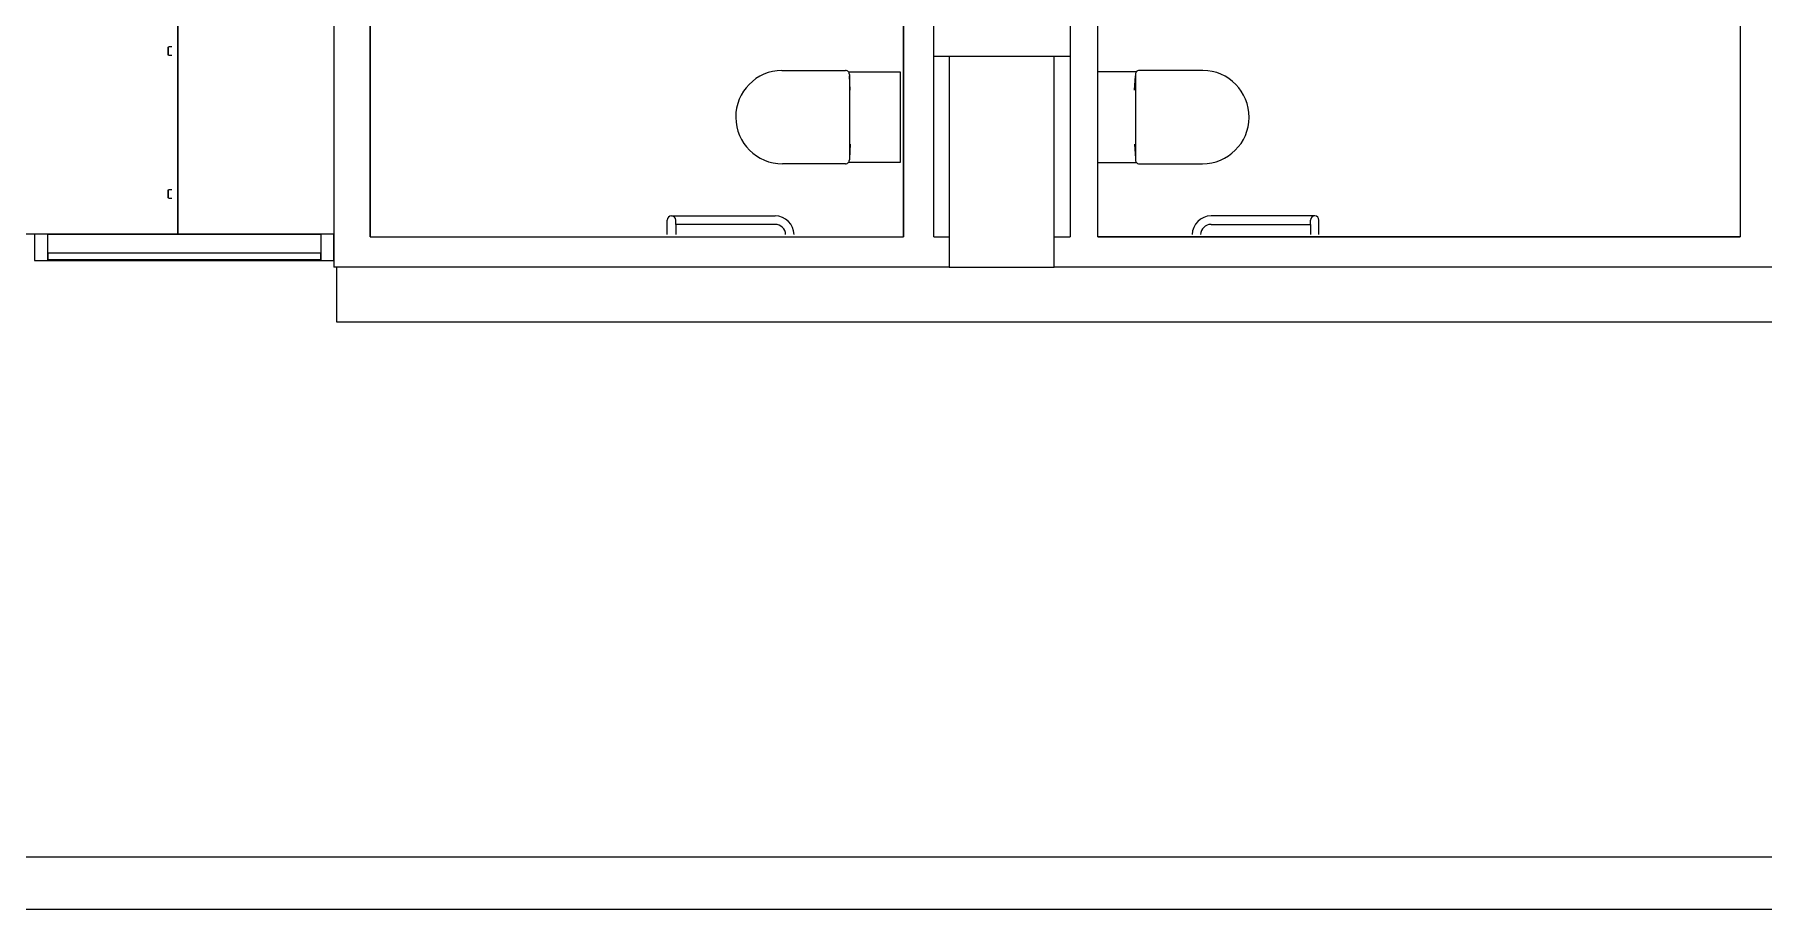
# Model space of a CAD drawing. Extents: x 15525 to 50715, y -3252 to 56414.
# Drawn here: x 29188 to 35759, y -918 to 2405 of the extents above; entities that cross this region are included whole.
import ezdxf

# ---------------------------------------------------------------- set-up
doc = ezdxf.new("R2010")
doc.units = 0
doc.header["$MEASUREMENT"] = 0
for name, color, linetype in [('A-Column__Concrete', 7, 'CONTINUOUS'), ('A-Equipment', 252, 'CONTINUOUS'), ('A-Furniture', 252, 'CONTINUOUS'), ('A-Wall__Brick', 7, 'CONTINUOUS'), ('A-Wall__Stud', 252, 'CONTINUOUS'), ('A-Window', 7, 'CONTINUOUS'), ('H-Fixtures__Sanitary', 252, 'CONTINUOUS'), ('RM$', 7, 'CONTINUOUS')]:
    doc.layers.add(name, color=color, linetype=linetype)

msp = doc.modelspace()

# ---------------------------------------------------------------- linework, layer by layer
at = {"layer": 'A-Column__Concrete'}
for p, q in [((33063.6, 2322.1), (32663.6, 2322.1)), ((32663.6, 2322.1), (32663.6, 1522.1)), ((33063.6, 1522.1), (33063.6, 2322.1)), ((32663.6, 1522.1), (33063.6, 1522.1))]:
    msp.add_line(p, q, dxfattribs=at)
at = {"layer": 'A-Equipment'}
for p, q in [((29709.6, 2358.4), (29697.6, 2358.4)), ((29709.6, 2358.4), (29697.6, 2358.4)), ((29697.6, 2326.4), (29709.6, 2326.4)), ((29697.6, 2326.4), (29709.6, 2326.4)), ((29709.6, 1815.6), (29697.6, 1815.6)), ((29709.6, 1815.6), (29697.6, 1815.6)), ((29697.6, 1783.6), (29709.6, 1783.6)), ((29697.6, 1783.6), (29709.6, 1783.6))]:
    msp.add_line(p, q, dxfattribs=at)
at = {"layer": 'A-Equipment', "flags": 128}
for points in [[(29695.6, 2356.4), (29695.6, 2356.5), (29695.6, 2356.6), (29695.6, 2356.6), (29695.6, 2356.7), (29695.6, 2356.8), (29695.7, 2356.9), (29695.7, 2357), (29695.7, 2357), (29695.7, 2357.1), (29695.8, 2357.2), (29695.8, 2357.3), (29695.8, 2357.3), (29695.9, 2357.4), (29695.9, 2357.5), (29696, 2357.5), (29696, 2357.6), (29696.1, 2357.7), (29696.1, 2357.7), (29696.2, 2357.8), (29696.2, 2357.8), (29696.3, 2357.9), (29696.3, 2357.9), (29696.4, 2358), (29696.5, 2358), (29696.5, 2358.1), (29696.6, 2358.1), (29696.7, 2358.2), (29696.7, 2358.2), (29696.8, 2358.2), (29696.9, 2358.3), (29697, 2358.3), (29697, 2358.3), (29697.1, 2358.3), (29697.2, 2358.4), (29697.3, 2358.4), (29697.4, 2358.4), (29697.4, 2358.4), (29697.5, 2358.4), (29697.6, 2358.4), (29697.6, 2358.4)], [(29695.6, 2356.4), (29695.6, 2356.5), (29695.6, 2356.6), (29695.6, 2356.6), (29695.6, 2356.7), (29695.6, 2356.8), (29695.7, 2356.9), (29695.7, 2357), (29695.7, 2357), (29695.7, 2357.1), (29695.8, 2357.2), (29695.8, 2357.3), (29695.8, 2357.3), (29695.9, 2357.4), (29695.9, 2357.5), (29696, 2357.5), (29696, 2357.6), (29696.1, 2357.7), (29696.1, 2357.7), (29696.2, 2357.8), (29696.2, 2357.8), (29696.3, 2357.9), (29696.3, 2357.9), (29696.4, 2358), (29696.5, 2358), (29696.5, 2358.1), (29696.6, 2358.1), (29696.7, 2358.2), (29696.7, 2358.2), (29696.8, 2358.2), (29696.9, 2358.3), (29697, 2358.3), (29697, 2358.3), (29697.1, 2358.3), (29697.2, 2358.4), (29697.3, 2358.4), (29697.4, 2358.4), (29697.4, 2358.4), (29697.5, 2358.4), (29697.6, 2358.4), (29697.6, 2358.4)], [(29695.6, 2342.4), (29695.6, 2343), (29695.6, 2343.5), (29695.6, 2344.1), (29695.6, 2344.6), (29695.6, 2345.2), (29695.6, 2345.7), (29695.6, 2346.3), (29695.6, 2346.8), (29695.6, 2347.3), (29695.6, 2347.9), (29695.6, 2348.4), (29695.6, 2348.9), (29695.6, 2349.4), (29695.6, 2349.8), (29695.6, 2350.3), (29695.6, 2350.8), (29695.6, 2351.2), (29695.6, 2351.6), (29695.6, 2352), (29695.6, 2352.4), (29695.6, 2352.8), (29695.6, 2353.2), (29695.6, 2353.5), (29695.6, 2353.9), (29695.6, 2354.2), (29695.6, 2354.5), (29695.6, 2354.7), (29695.6, 2355), (29695.6, 2355.2), (29695.6, 2355.4), (29695.6, 2355.6), (29695.6, 2355.8), (29695.6, 2356), (29695.6, 2356.1), (29695.6, 2356.2), (29695.6, 2356.3), (29695.6, 2356.3), (29695.6, 2356.4), (29695.6, 2356.4)], [(29695.6, 2356.4), (29695.6, 2356.4), (29695.6, 2356.4), (29695.6, 2356.3), (29695.6, 2356.2), (29695.6, 2356.1), (29695.6, 2356), (29695.6, 2355.9), (29695.6, 2355.7), (29695.6, 2355.5), (29695.6, 2355.3), (29695.6, 2355.1), (29695.6, 2354.8), (29695.6, 2354.6), (29695.6, 2354.3), (29695.6, 2354), (29695.6, 2353.6), (29695.6, 2353.3), (29695.6, 2352.9), (29695.6, 2352.6), (29695.6, 2352.2), (29695.6, 2351.7), (29695.6, 2351.3), (29695.6, 2350.9), (29695.6, 2350.4), (29695.6, 2350), (29695.6, 2349.5), (29695.6, 2349), (29695.6, 2348.5), (29695.6, 2348), (29695.6, 2347.5), (29695.6, 2347), (29695.6, 2346.4), (29695.6, 2345.9), (29695.6, 2345.3), (29695.6, 2344.8), (29695.6, 2344.2), (29695.6, 2343.7), (29695.6, 2343.1), (29695.6, 2342.6), (29695.6, 2342.4)], [(29695.6, 2342.4), (29695.6, 2343), (29695.6, 2343.5), (29695.6, 2344.1), (29695.6, 2344.6), (29695.6, 2345.2), (29695.6, 2345.7), (29695.6, 2346.3), (29695.6, 2346.8), (29695.6, 2347.3), (29695.6, 2347.9), (29695.6, 2348.4), (29695.6, 2348.9), (29695.6, 2349.4), (29695.6, 2349.8), (29695.6, 2350.3), (29695.6, 2350.8), (29695.6, 2351.2), (29695.6, 2351.6), (29695.6, 2352), (29695.6, 2352.4), (29695.6, 2352.8), (29695.6, 2353.2), (29695.6, 2353.5), (29695.6, 2353.9), (29695.6, 2354.2), (29695.6, 2354.5), (29695.6, 2354.7), (29695.6, 2355), (29695.6, 2355.2), (29695.6, 2355.4), (29695.6, 2355.6), (29695.6, 2355.8), (29695.6, 2356), (29695.6, 2356.1), (29695.6, 2356.2), (29695.6, 2356.3), (29695.6, 2356.3), (29695.6, 2356.4), (29695.6, 2356.4)], [(29695.6, 2356.4), (29695.6, 2356.4), (29695.6, 2356.4), (29695.6, 2356.3), (29695.6, 2356.2), (29695.6, 2356.1), (29695.6, 2356), (29695.6, 2355.9), (29695.6, 2355.7), (29695.6, 2355.5), (29695.6, 2355.3), (29695.6, 2355.1), (29695.6, 2354.8), (29695.6, 2354.6), (29695.6, 2354.3), (29695.6, 2354), (29695.6, 2353.6), (29695.6, 2353.3), (29695.6, 2352.9), (29695.6, 2352.6), (29695.6, 2352.2), (29695.6, 2351.7), (29695.6, 2351.3), (29695.6, 2350.9), (29695.6, 2350.4), (29695.6, 2350), (29695.6, 2349.5), (29695.6, 2349), (29695.6, 2348.5), (29695.6, 2348), (29695.6, 2347.5), (29695.6, 2347), (29695.6, 2346.4), (29695.6, 2345.9), (29695.6, 2345.3), (29695.6, 2344.8), (29695.6, 2344.2), (29695.6, 2343.7), (29695.6, 2343.1), (29695.6, 2342.6), (29695.6, 2342.4)], [(29695.6, 2342.4), (29695.6, 2341.9), (29695.6, 2341.3), (29695.6, 2340.7), (29695.6, 2340.2), (29695.6, 2339.6), (29695.6, 2339.1), (29695.6, 2338.5), (29695.6, 2338), (29695.6, 2337.5), (29695.6, 2337), (29695.6, 2336.5), (29695.6, 2335.9), (29695.6, 2335.5), (29695.6, 2335), (29695.6, 2334.5), (29695.6, 2334.1), (29695.6, 2333.6), (29695.6, 2333.2), (29695.6, 2332.8), (29695.6, 2332.4), (29695.6, 2332), (29695.6, 2331.6), (29695.6, 2331.3), (29695.6, 2330.9), (29695.6, 2330.6), (29695.6, 2330.3), (29695.6, 2330.1), (29695.6, 2329.8), (29695.6, 2329.6), (29695.6, 2329.4), (29695.6, 2329.2), (29695.6, 2329), (29695.6, 2328.9), (29695.6, 2328.7), (29695.6, 2328.6), (29695.6, 2328.5), (29695.6, 2328.5), (29695.6, 2328.4), (29695.6, 2328.4)], [(29695.6, 2328.4), (29695.6, 2328.4), (29695.6, 2328.5), (29695.6, 2328.5), (29695.6, 2328.6), (29695.6, 2328.7), (29695.6, 2328.8), (29695.6, 2329), (29695.6, 2329.1), (29695.6, 2329.3), (29695.6, 2329.5), (29695.6, 2329.8), (29695.6, 2330), (29695.6, 2330.3), (29695.6, 2330.6), (29695.6, 2330.9), (29695.6, 2331.2), (29695.6, 2331.5), (29695.6, 2331.9), (29695.6, 2332.3), (29695.6, 2332.7), (29695.6, 2333.1), (29695.6, 2333.5), (29695.6, 2333.9), (29695.6, 2334.4), (29695.6, 2334.9), (29695.6, 2335.3), (29695.6, 2335.8), (29695.6, 2336.3), (29695.6, 2336.8), (29695.6, 2337.3), (29695.6, 2337.9), (29695.6, 2338.4), (29695.6, 2338.9), (29695.6, 2339.5), (29695.6, 2340), (29695.6, 2340.6), (29695.6, 2341.1), (29695.6, 2341.7), (29695.6, 2342.3), (29695.6, 2342.4)], [(29695.6, 2342.4), (29695.6, 2341.9), (29695.6, 2341.3), (29695.6, 2340.7), (29695.6, 2340.2), (29695.6, 2339.6), (29695.6, 2339.1), (29695.6, 2338.5), (29695.6, 2338), (29695.6, 2337.5), (29695.6, 2337), (29695.6, 2336.5), (29695.6, 2335.9), (29695.6, 2335.5), (29695.6, 2335), (29695.6, 2334.5), (29695.6, 2334.1), (29695.6, 2333.6), (29695.6, 2333.2), (29695.6, 2332.8), (29695.6, 2332.4), (29695.6, 2332), (29695.6, 2331.6), (29695.6, 2331.3), (29695.6, 2330.9), (29695.6, 2330.6), (29695.6, 2330.3), (29695.6, 2330.1), (29695.6, 2329.8), (29695.6, 2329.6), (29695.6, 2329.4), (29695.6, 2329.2), (29695.6, 2329), (29695.6, 2328.9), (29695.6, 2328.7), (29695.6, 2328.6), (29695.6, 2328.5), (29695.6, 2328.5), (29695.6, 2328.4), (29695.6, 2328.4)], [(29695.6, 2328.4), (29695.6, 2328.4), (29695.6, 2328.5), (29695.6, 2328.5), (29695.6, 2328.6), (29695.6, 2328.7), (29695.6, 2328.8), (29695.6, 2329), (29695.6, 2329.1), (29695.6, 2329.3), (29695.6, 2329.5), (29695.6, 2329.8), (29695.6, 2330), (29695.6, 2330.3), (29695.6, 2330.6), (29695.6, 2330.9), (29695.6, 2331.2), (29695.6, 2331.5), (29695.6, 2331.9), (29695.6, 2332.3), (29695.6, 2332.7), (29695.6, 2333.1), (29695.6, 2333.5), (29695.6, 2333.9), (29695.6, 2334.4), (29695.6, 2334.9), (29695.6, 2335.3), (29695.6, 2335.8), (29695.6, 2336.3), (29695.6, 2336.8), (29695.6, 2337.3), (29695.6, 2337.9), (29695.6, 2338.4), (29695.6, 2338.9), (29695.6, 2339.5), (29695.6, 2340), (29695.6, 2340.6), (29695.6, 2341.1), (29695.6, 2341.7), (29695.6, 2342.3), (29695.6, 2342.4)], [(29697.6, 2326.4), (29697.5, 2326.4), (29697.5, 2326.4), (29697.4, 2326.4), (29697.3, 2326.4), (29697.2, 2326.5), (29697.1, 2326.5), (29697.1, 2326.5), (29697, 2326.5), (29696.9, 2326.5), (29696.8, 2326.6), (29696.8, 2326.6), (29696.7, 2326.6), (29696.6, 2326.7), (29696.6, 2326.7), (29696.5, 2326.8), (29696.4, 2326.8), (29696.4, 2326.9), (29696.3, 2326.9), (29696.2, 2327), (29696.2, 2327), (29696.1, 2327.1), (29696.1, 2327.1), (29696, 2327.2), (29696, 2327.3), (29695.9, 2327.3), (29695.9, 2327.4), (29695.8, 2327.5), (29695.8, 2327.5), (29695.8, 2327.6), (29695.7, 2327.7), (29695.7, 2327.8), (29695.7, 2327.8), (29695.7, 2327.9), (29695.7, 2328), (29695.6, 2328.1), (29695.6, 2328.2), (29695.6, 2328.2), (29695.6, 2328.3), (29695.6, 2328.4), (29695.6, 2328.4)], [(29697.6, 2326.4), (29697.5, 2326.4), (29697.5, 2326.4), (29697.4, 2326.4), (29697.3, 2326.4), (29697.2, 2326.5), (29697.1, 2326.5), (29697.1, 2326.5), (29697, 2326.5), (29696.9, 2326.5), (29696.8, 2326.6), (29696.8, 2326.6), (29696.7, 2326.6), (29696.6, 2326.7), (29696.6, 2326.7), (29696.5, 2326.8), (29696.4, 2326.8), (29696.4, 2326.9), (29696.3, 2326.9), (29696.2, 2327), (29696.2, 2327), (29696.1, 2327.1), (29696.1, 2327.1), (29696, 2327.2), (29696, 2327.3), (29695.9, 2327.3), (29695.9, 2327.4), (29695.8, 2327.5), (29695.8, 2327.5), (29695.8, 2327.6), (29695.7, 2327.7), (29695.7, 2327.8), (29695.7, 2327.8), (29695.7, 2327.9), (29695.7, 2328), (29695.6, 2328.1), (29695.6, 2328.2), (29695.6, 2328.2), (29695.6, 2328.3), (29695.6, 2328.4), (29695.6, 2328.4)], [(29695.6, 1813.6), (29695.6, 1813.7), (29695.6, 1813.8), (29695.6, 1813.8), (29695.6, 1813.9), (29695.6, 1814), (29695.7, 1814.1), (29695.7, 1814.1), (29695.7, 1814.2), (29695.7, 1814.3), (29695.8, 1814.4), (29695.8, 1814.4), (29695.8, 1814.5), (29695.9, 1814.6), (29695.9, 1814.7), (29696, 1814.7), (29696, 1814.8), (29696.1, 1814.9), (29696.1, 1814.9), (29696.2, 1815), (29696.2, 1815), (29696.3, 1815.1), (29696.3, 1815.1), (29696.4, 1815.2), (29696.5, 1815.2), (29696.5, 1815.3), (29696.6, 1815.3), (29696.7, 1815.4), (29696.7, 1815.4), (29696.8, 1815.4), (29696.9, 1815.5), (29697, 1815.5), (29697, 1815.5), (29697.1, 1815.5), (29697.2, 1815.6), (29697.3, 1815.6), (29697.4, 1815.6), (29697.4, 1815.6), (29697.5, 1815.6), (29697.6, 1815.6), (29697.6, 1815.6)], [(29695.6, 1813.6), (29695.6, 1813.7), (29695.6, 1813.8), (29695.6, 1813.8), (29695.6, 1813.9), (29695.6, 1814), (29695.7, 1814.1), (29695.7, 1814.1), (29695.7, 1814.2), (29695.7, 1814.3), (29695.8, 1814.4), (29695.8, 1814.4), (29695.8, 1814.5), (29695.9, 1814.6), (29695.9, 1814.7), (29696, 1814.7), (29696, 1814.8), (29696.1, 1814.9), (29696.1, 1814.9), (29696.2, 1815), (29696.2, 1815), (29696.3, 1815.1), (29696.3, 1815.1), (29696.4, 1815.2), (29696.5, 1815.2), (29696.5, 1815.3), (29696.6, 1815.3), (29696.7, 1815.4), (29696.7, 1815.4), (29696.8, 1815.4), (29696.9, 1815.5), (29697, 1815.5), (29697, 1815.5), (29697.1, 1815.5), (29697.2, 1815.6), (29697.3, 1815.6), (29697.4, 1815.6), (29697.4, 1815.6), (29697.5, 1815.6), (29697.6, 1815.6), (29697.6, 1815.6)], [(29695.6, 1799.6), (29695.6, 1800.2), (29695.6, 1800.7), (29695.6, 1801.3), (29695.6, 1801.8), (29695.6, 1802.4), (29695.6, 1802.9), (29695.6, 1803.5), (29695.6, 1804), (29695.6, 1804.5), (29695.6, 1805.1), (29695.6, 1805.6), (29695.6, 1806.1), (29695.6, 1806.6), (29695.6, 1807), (29695.6, 1807.5), (29695.6, 1808), (29695.6, 1808.4), (29695.6, 1808.8), (29695.6, 1809.2), (29695.6, 1809.6), (29695.6, 1810), (29695.6, 1810.4), (29695.6, 1810.7), (29695.6, 1811.1), (29695.6, 1811.4), (29695.6, 1811.7), (29695.6, 1811.9), (29695.6, 1812.2), (29695.6, 1812.4), (29695.6, 1812.6), (29695.6, 1812.8), (29695.6, 1813), (29695.6, 1813.2), (29695.6, 1813.3), (29695.6, 1813.4), (29695.6, 1813.5), (29695.6, 1813.5), (29695.6, 1813.6), (29695.6, 1813.6)], [(29695.6, 1813.6), (29695.6, 1813.6), (29695.6, 1813.5), (29695.6, 1813.5), (29695.6, 1813.4), (29695.6, 1813.3), (29695.6, 1813.2), (29695.6, 1813), (29695.6, 1812.9), (29695.6, 1812.7), (29695.6, 1812.5), (29695.6, 1812.3), (29695.6, 1812), (29695.6, 1811.7), (29695.6, 1811.5), (29695.6, 1811.1), (29695.6, 1810.8), (29695.6, 1810.5), (29695.6, 1810.1), (29695.6, 1809.7), (29695.6, 1809.3), (29695.6, 1808.9), (29695.6, 1808.5), (29695.6, 1808.1), (29695.6, 1807.6), (29695.6, 1807.2), (29695.6, 1806.7), (29695.6, 1806.2), (29695.6, 1805.7), (29695.6, 1805.2), (29695.6, 1804.7), (29695.6, 1804.1), (29695.6, 1803.6), (29695.6, 1803.1), (29695.6, 1802.5), (29695.6, 1802), (29695.6, 1801.4), (29695.6, 1800.9), (29695.6, 1800.3), (29695.6, 1799.8), (29695.6, 1799.6)], [(29695.6, 1799.6), (29695.6, 1800.2), (29695.6, 1800.7), (29695.6, 1801.3), (29695.6, 1801.8), (29695.6, 1802.4), (29695.6, 1802.9), (29695.6, 1803.5), (29695.6, 1804), (29695.6, 1804.5), (29695.6, 1805.1), (29695.6, 1805.6), (29695.6, 1806.1), (29695.6, 1806.6), (29695.6, 1807), (29695.6, 1807.5), (29695.6, 1808), (29695.6, 1808.4), (29695.6, 1808.8), (29695.6, 1809.2), (29695.6, 1809.6), (29695.6, 1810), (29695.6, 1810.4), (29695.6, 1810.7), (29695.6, 1811.1), (29695.6, 1811.4), (29695.6, 1811.7), (29695.6, 1811.9), (29695.6, 1812.2), (29695.6, 1812.4), (29695.6, 1812.6), (29695.6, 1812.8), (29695.6, 1813), (29695.6, 1813.2), (29695.6, 1813.3), (29695.6, 1813.4), (29695.6, 1813.5), (29695.6, 1813.5), (29695.6, 1813.6), (29695.6, 1813.6)], [(29695.6, 1813.6), (29695.6, 1813.6), (29695.6, 1813.5), (29695.6, 1813.5), (29695.6, 1813.4), (29695.6, 1813.3), (29695.6, 1813.2), (29695.6, 1813), (29695.6, 1812.9), (29695.6, 1812.7), (29695.6, 1812.5), (29695.6, 1812.3), (29695.6, 1812), (29695.6, 1811.7), (29695.6, 1811.5), (29695.6, 1811.1), (29695.6, 1810.8), (29695.6, 1810.5), (29695.6, 1810.1), (29695.6, 1809.7), (29695.6, 1809.3), (29695.6, 1808.9), (29695.6, 1808.5), (29695.6, 1808.1), (29695.6, 1807.6), (29695.6, 1807.2), (29695.6, 1806.7), (29695.6, 1806.2), (29695.6, 1805.7), (29695.6, 1805.2), (29695.6, 1804.7), (29695.6, 1804.1), (29695.6, 1803.6), (29695.6, 1803.1), (29695.6, 1802.5), (29695.6, 1802), (29695.6, 1801.4), (29695.6, 1800.9), (29695.6, 1800.3), (29695.6, 1799.8), (29695.6, 1799.6)], [(29695.6, 1799.6), (29695.6, 1799), (29695.6, 1798.5), (29695.6, 1797.9), (29695.6, 1797.4), (29695.6, 1796.8), (29695.6, 1796.3), (29695.6, 1795.7), (29695.6, 1795.2), (29695.6, 1794.7), (29695.6, 1794.2), (29695.6, 1793.6), (29695.6, 1793.1), (29695.6, 1792.7), (29695.6, 1792.2), (29695.6, 1791.7), (29695.6, 1791.2), (29695.6, 1790.8), (29695.6, 1790.4), (29695.6, 1790), (29695.6, 1789.6), (29695.6, 1789.2), (29695.6, 1788.8), (29695.6, 1788.5), (29695.6, 1788.1), (29695.6, 1787.8), (29695.6, 1787.5), (29695.6, 1787.3), (29695.6, 1787), (29695.6, 1786.8), (29695.6, 1786.6), (29695.6, 1786.4), (29695.6, 1786.2), (29695.6, 1786), (29695.6, 1785.9), (29695.6, 1785.8), (29695.6, 1785.7), (29695.6, 1785.7), (29695.6, 1785.6), (29695.6, 1785.6)], [(29695.6, 1785.6), (29695.6, 1785.6), (29695.6, 1785.7), (29695.6, 1785.7), (29695.6, 1785.8), (29695.6, 1785.9), (29695.6, 1786), (29695.6, 1786.2), (29695.6, 1786.3), (29695.6, 1786.5), (29695.6, 1786.7), (29695.6, 1786.9), (29695.6, 1787.2), (29695.6, 1787.5), (29695.6, 1787.7), (29695.6, 1788.1), (29695.6, 1788.4), (29695.6, 1788.7), (29695.6, 1789.1), (29695.6, 1789.5), (29695.6, 1789.9), (29695.6, 1790.3), (29695.6, 1790.7), (29695.6, 1791.1), (29695.6, 1791.6), (29695.6, 1792), (29695.6, 1792.5), (29695.6, 1793), (29695.6, 1793.5), (29695.6, 1794), (29695.6, 1794.5), (29695.6, 1795.1), (29695.6, 1795.6), (29695.6, 1796.1), (29695.6, 1796.7), (29695.6, 1797.2), (29695.6, 1797.8), (29695.6, 1798.3), (29695.6, 1798.9), (29695.6, 1799.5), (29695.6, 1799.6)], [(29695.6, 1799.6), (29695.6, 1799), (29695.6, 1798.5), (29695.6, 1797.9), (29695.6, 1797.4), (29695.6, 1796.8), (29695.6, 1796.3), (29695.6, 1795.7), (29695.6, 1795.2), (29695.6, 1794.7), (29695.6, 1794.2), (29695.6, 1793.6), (29695.6, 1793.1), (29695.6, 1792.7), (29695.6, 1792.2), (29695.6, 1791.7), (29695.6, 1791.2), (29695.6, 1790.8), (29695.6, 1790.4), (29695.6, 1790), (29695.6, 1789.6), (29695.6, 1789.2), (29695.6, 1788.8), (29695.6, 1788.5), (29695.6, 1788.1), (29695.6, 1787.8), (29695.6, 1787.5), (29695.6, 1787.3), (29695.6, 1787), (29695.6, 1786.8), (29695.6, 1786.6), (29695.6, 1786.4), (29695.6, 1786.2), (29695.6, 1786), (29695.6, 1785.9), (29695.6, 1785.8), (29695.6, 1785.7), (29695.6, 1785.7), (29695.6, 1785.6), (29695.6, 1785.6)], [(29695.6, 1785.6), (29695.6, 1785.6), (29695.6, 1785.7), (29695.6, 1785.7), (29695.6, 1785.8), (29695.6, 1785.9), (29695.6, 1786), (29695.6, 1786.2), (29695.6, 1786.3), (29695.6, 1786.5), (29695.6, 1786.7), (29695.6, 1786.9), (29695.6, 1787.2), (29695.6, 1787.5), (29695.6, 1787.7), (29695.6, 1788.1), (29695.6, 1788.4), (29695.6, 1788.7), (29695.6, 1789.1), (29695.6, 1789.5), (29695.6, 1789.9), (29695.6, 1790.3), (29695.6, 1790.7), (29695.6, 1791.1), (29695.6, 1791.6), (29695.6, 1792), (29695.6, 1792.5), (29695.6, 1793), (29695.6, 1793.5), (29695.6, 1794), (29695.6, 1794.5), (29695.6, 1795.1), (29695.6, 1795.6), (29695.6, 1796.1), (29695.6, 1796.7), (29695.6, 1797.2), (29695.6, 1797.8), (29695.6, 1798.3), (29695.6, 1798.9), (29695.6, 1799.5), (29695.6, 1799.6)], [(29697.6, 1783.6), (29697.5, 1783.6), (29697.5, 1783.6), (29697.4, 1783.6), (29697.3, 1783.6), (29697.2, 1783.6), (29697.1, 1783.7), (29697.1, 1783.7), (29697, 1783.7), (29696.9, 1783.7), (29696.8, 1783.8), (29696.8, 1783.8), (29696.7, 1783.8), (29696.6, 1783.9), (29696.6, 1783.9), (29696.5, 1784), (29696.4, 1784), (29696.4, 1784), (29696.3, 1784.1), (29696.2, 1784.2), (29696.2, 1784.2), (29696.1, 1784.3), (29696.1, 1784.3), (29696, 1784.4), (29696, 1784.5), (29695.9, 1784.5), (29695.9, 1784.6), (29695.8, 1784.7), (29695.8, 1784.7), (29695.8, 1784.8), (29695.7, 1784.9), (29695.7, 1785), (29695.7, 1785), (29695.7, 1785.1), (29695.7, 1785.2), (29695.6, 1785.3), (29695.6, 1785.3), (29695.6, 1785.4), (29695.6, 1785.5), (29695.6, 1785.6), (29695.6, 1785.6)], [(29697.6, 1783.6), (29697.5, 1783.6), (29697.5, 1783.6), (29697.4, 1783.6), (29697.3, 1783.6), (29697.2, 1783.6), (29697.1, 1783.7), (29697.1, 1783.7), (29697, 1783.7), (29696.9, 1783.7), (29696.8, 1783.8), (29696.8, 1783.8), (29696.7, 1783.8), (29696.6, 1783.9), (29696.6, 1783.9), (29696.5, 1784), (29696.4, 1784), (29696.4, 1784), (29696.3, 1784.1), (29696.2, 1784.2), (29696.2, 1784.2), (29696.1, 1784.3), (29696.1, 1784.3), (29696, 1784.4), (29696, 1784.5), (29695.9, 1784.5), (29695.9, 1784.6), (29695.8, 1784.7), (29695.8, 1784.7), (29695.8, 1784.8), (29695.7, 1784.9), (29695.7, 1785), (29695.7, 1785), (29695.7, 1785.1), (29695.7, 1785.2), (29695.6, 1785.3), (29695.6, 1785.3), (29695.6, 1785.4), (29695.6, 1785.5), (29695.6, 1785.6), (29695.6, 1785.6)]]:
    msp.add_lwpolyline(points, dxfattribs=at)
at = {"layer": 'A-Furniture'}
for p, q in [((29732.6, 5721.3), (29732.6, 1647.1)), ((29732.6, 1647.1), (29732.6, 5721.3))]:
    msp.add_line(p, q, dxfattribs=at)
at = {"layer": 'A-Wall__Brick'}
for p, q in [((30463.6, 1637.1), (30463.6, 6050.1)), ((32605.6, 1637.1), (32605.6, 5912.1)), ((33123.6, 5912.1), (33123.6, 1637.1)), ((33228.6, 1637.1), (33228.6, 5912.1)), ((30325.6, 5721.3), (30325.6, 1522.1)), ((32490.6, 4154.2), (32490.6, 1637.1)), ((35670.3, 2545.6), (35670.3, 1637.1)), ((30463.6, 1637.1), (32490.6, 1637.1)), ((32605.6, 1637.1), (32663.6, 1637.1)), ((33063.6, 1637.1), (33123.6, 1637.1)), ((33228.6, 1637.1), (35670.3, 1637.1)), ((32663.6, 1522.1), (30325.6, 1522.1)), ((30335.6, 1522.1), (30335.6, 1314.1)), ((36003.6, 1522.1), (33063.6, 1522.1)), ((30335.6, 1314.1), (36003.6, 1314.1))]:
    msp.add_line(p, q, dxfattribs=at)
at = {"layer": 'A-Wall__Stud'}
for p, q in [((22096.1, -717.9), (50375.8, -717.9)), ((50585.8, -917.9), (21842.1, -917.9))]:
    msp.add_line(p, q, dxfattribs=at)
at = {"layer": 'A-Window', "extrusion": (0, 0, -1)}
for p, q in [((29237.7, 1647.1), (29187.7, 1647.1)), ((29187.7, 1647.1), (29187.7, 1547.1)), ((29237.7, 1547.1), (29237.7, 1647.1)), ((29187.7, 1547.1), (29237.7, 1547.1))]:
    msp.add_line(p, q, dxfattribs=at)
at = {"layer": 'A-Window'}
for p, q in [((29237.7, 1647.1), (30275.6, 1647.1)), ((30325.6, 1647.1), (30275.6, 1647.1)), ((30275.6, 1647.1), (30275.6, 1547.1)), ((30325.6, 1647.1), (30275.6, 1647.1)), ((30275.6, 1647.1), (30275.6, 1547.1)), ((30325.6, 1547.1), (30325.6, 1647.1)), ((30325.6, 1547.1), (30325.6, 1647.1)), ((30275.6, 1574.1), (29237.7, 1574.1)), ((29237.7, 1574.1), (29237.7, 1550.1)), ((29237.7, 1550.1), (30275.6, 1550.1)), ((29237.7, 1547.1), (30275.6, 1547.1)), ((30275.6, 1574.1), (29337.7, 1574.1)), ((29337.7, 1550.1), (30275.6, 1550.1)), ((30275.6, 1550.1), (30275.6, 1574.1)), ((30275.6, 1550.1), (30275.6, 1574.1)), ((30275.6, 1547.1), (30325.6, 1547.1)), ((30275.6, 1547.1), (30325.6, 1547.1))]:
    msp.add_line(p, q, dxfattribs=at)
at = {"layer": 'H-Fixtures__Sanitary'}
for p, q in [((32028.4, 2268.9), (32269.8, 2268.9)), ((32281.6, 2263.1), (32478.3, 2263.1)), ((32284.8, 2253.9), (32284.8, 1928.9)), ((32288, 2194.3), (32284.8, 2248.9)), ((32478.3, 2263.1), (32478.3, 1919.6)), ((33375.3, 2263.1), (33228.6, 2263.1)), ((33368.9, 2194.3), (33372.1, 2248.9)), ((33372.1, 2253.9), (33372.1, 1928.9)), ((33628.6, 2268.9), (33387.1, 2268.9)), ((32288, 1988.4), (32284.8, 1933.9)), ((33368.9, 1988.4), (33372.1, 1933.9)), ((32269.8, 1913.9), (32030.5, 1913.9)), ((32478.3, 1919.6), (32281.6, 1919.6)), ((33228.6, 1919.6), (33375.3, 1919.6)), ((33387.1, 1913.9), (33626.5, 1913.9)), ((31608.6, 1716.1), (32002.6, 1716.1)), ((34053.6, 1716.1), (33659.6, 1716.1)), ((31592.6, 1645.1), (31592.6, 1700.1)), ((31624.6, 1684.1), (31624.6, 1700.1)), ((31624.6, 1684.1), (31624.6, 1700.1)), ((32002.6, 1684.1), (31624.6, 1684.1)), ((31624.6, 1684.1), (31624.6, 1645.1)), ((33659.6, 1684.1), (34037.6, 1684.1)), ((34037.6, 1684.1), (34037.6, 1700.1)), ((34037.6, 1684.1), (34037.6, 1700.1)), ((34037.6, 1684.1), (34037.6, 1645.1)), ((34069.6, 1645.1), (34069.6, 1700.1))]:
    msp.add_line(p, q, dxfattribs=at)
for centre, radius, start, end in [((32030.4, 2091.4), 177.5, 90.65235, 270.0336), ((32269.8, 2253.9), 15, 38.13534, 90), ((32269.8, 2253.9), 15, 0, 46.75937), ((33387.1, 2253.9), 15, 133.24063, 180), ((33387.1, 2253.9), 15, 90, 141.86466), ((33626.6, 2091.4), 177.5, 269.9664, 89.34765), ((32269.8, 1928.9), 15, 270, 321.86466), ((32269.8, 1928.9), 15, 314.84402, 0), ((33387.1, 1928.9), 15, 180, 225.15598), ((33387.1, 1928.9), 15, 218.13534, 270), ((31608.6, 1700.1), 16, 90, 180), ((31608.6, 1700.1), 16, 0, 90), ((31608.6, 1700.1), 16, 0, 90), ((32002.6, 1644.1), 72, 0.7958, 90), ((33659.6, 1644.1), 72, 90, 179.2042), ((34053.6, 1700.1), 16, 90, 180), ((34053.6, 1700.1), 16, 90, 180), ((34053.6, 1700.1), 16, 0, 90), ((32002.6, 1644.1), 40, 1.43254, 90), ((33659.6, 1644.1), 40, 90, 178.56746)]:
    msp.add_arc(centre, radius, start, end, dxfattribs=at)
at = {"layer": 'RM$', "flags": 128}
msp.add_lwpolyline([(25057.5, 7808.1), (26524.3, 7808.1), (26524.3, 5002.9), (28283.3, 5002.9), (28283.3, 5885.7), (29714.6, 5885.7), (29714.6, 5721.3), (30325.6, 5721.3), (30325.6, 1647.1), (25046.6, 1647.1), (25046.6, 2322.1), (24390, 2322.1), (24390, 7592.1), (25057.5, 7592.1)], close=True, dxfattribs=at)
at = {"layer": 'RM$'}
for points in [[(32490.6, 5912.1), (30463.6, 5912.1), (30463.6, 1637.1), (32490.6, 1637.1)], [(32605.6, 5912.1), (33123.6, 5912.1), (33123.6, 2322.1), (32605.6, 2322.1)], [(33228.6, 5912.1), (35670.3, 5912.1), (35670.3, 1637.1), (33228.6, 1637.1)]]:
    msp.add_lwpolyline(points, close=True, dxfattribs=at)

doc.saveas('drawing.dxf')
